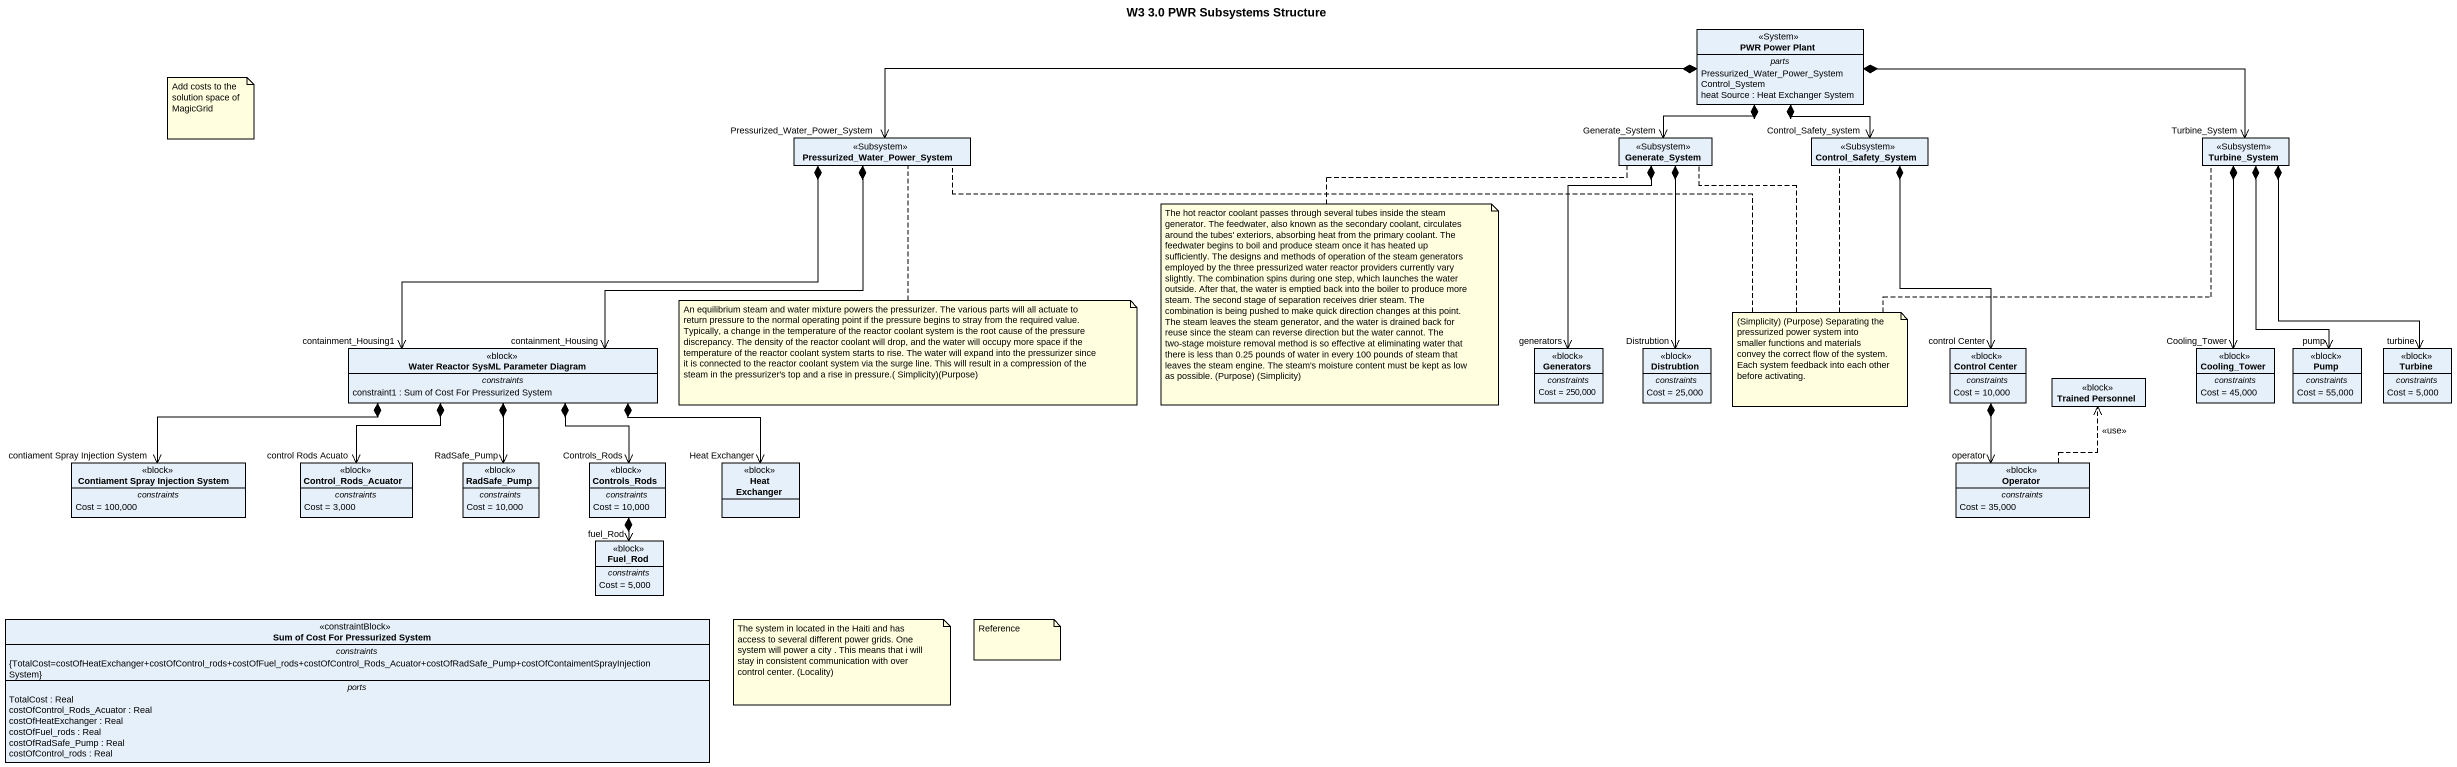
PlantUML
@startuml
title W3 3.0 PWR Subsystems Structure
hide circle
hide empty members
class "PWR Power Plant" as PWR_Power_Plant <<System>> {
  -- parts --
  Pressurized_Water_Power_System
  Control_System
  heat Source : Heat Exchanger System
}
class "Pressurized_Water_Power_System" as Pressurized_Water_Power <<Subsystem>>
class Generate_System <<Subsystem>>
class Control_Safety_System <<Subsystem>>
class Turbine_System <<Subsystem>>
class "Water Reactor SysML Parameter Diagram" as Water_Reactor_SysML <<block>> {
  -- constraints --
  constraint1 : Sum of Cost For Pressurized System
}
class Generators <<block>> {
  -- constraints --
  Cost = 250,000
}
class Distrubtion <<block>> {
  -- constraints --
  Cost = 25,000
}
class "Control Center" as Control_Center <<block>> {
  -- constraints --
  Cost = 10,000
}
class Cooling_Tower <<block>> {
  -- constraints --
  Cost = 45,000
}
class Pump <<block>> {
  -- constraints --
  Cost = 55,000
}
class Turbine <<block>> {
  -- constraints --
  Cost = 5,000
}
class "Trained Personnel" as Trained_Personnel <<block>>
class "Contiament Spray Injection System" as Contiament_Spray_Injection <<block>> {
  -- constraints --
  Cost = 100,000
}
class Control_Rods_Acuator <<block>> {
  -- constraints --
  Cost = 3,000
}
class RadSafe_Pump <<block>> {
  -- constraints --
  Cost = 10,000
}
class Controls_Rods <<block>> {
  -- constraints --
  Cost = 10,000
}
class "Heat Exchanger" as Heat_Exchanger <<block>>
class Operator <<block>> {
  -- constraints --
  Cost = 35,000
}
class Fuel_Rod <<block>> {
  -- constraints --
  Cost = 5,000
}
class "Sum of Cost For Pressurized System" as Sum_of_Cost_For_Pressurized <<constraintBlock>> {
  -- constraints --
  {TotalCost=costOfHeatExchanger+costOfControl_rods+costOfFuel_rods+costOfControl_Rods_Acuator+costOfRadSafe_Pump+costOfContaimentSprayInjectionSystem}
  -- ports --
  TotalCost : Real
  costOfControl_Rods_Acuator : Real
  costOfHeatExchanger : Real
  costOfFuel_rods : Real
  costOfRadSafe_Pump : Real
  costOfControl_rods : Real
}
PWR_Power_Plant *-left-> "Pressurized_Water_Power_System" Pressurized_Water_Power
PWR_Power_Plant *--> "Generate_System" Generate_System
PWR_Power_Plant *--> "Control_Safety_system" Control_Safety_System
PWR_Power_Plant *-right-> "Turbine_System" Turbine_System
Pressurized_Water_Power *-left-> "containment_Housing1" Water_Reactor_SysML
Pressurized_Water_Power *-left-> "containment_Housing" Water_Reactor_SysML
Generate_System *--> "generators" Generators
Generate_System *--> "Distrubtion" Distrubtion
Control_Safety_System *--> "control Center" Control_Center
Turbine_System *--> "Cooling_Tower" Cooling_Tower
Turbine_System *--> "pump" Pump
Turbine_System *--> "turbine" Turbine
Water_Reactor_SysML *-left-> "contiament Spray Injection System" Contiament_Spray_Injection
Water_Reactor_SysML *--> "control Rods Acuato" Control_Rods_Acuator
Water_Reactor_SysML *--> "RadSafe_Pump" RadSafe_Pump
Water_Reactor_SysML *--> "Controls_Rods" Controls_Rods
Water_Reactor_SysML *-right-> "Heat Exchanger" Heat_Exchanger
Control_Center *--> "operator" Operator
Controls_Rods *--> "fuel_Rod" Fuel_Rod
Operator .up.> Trained_Personnel : <<use>>
note as N1
  Add costs to the solution space of MagicGrid
end note
note left of Generate_System : The hot reactor coolant passes through several tubes inside the steam generator. The feedwater, also known as the secondary coolant, circulates around the tubes' exteriors, absorbing heat from the primary coolant. The feedwater begins to boil and produce steam once it has heated up sufficiently. The designs and methods of operation of the steam generators employed by the three pressurized water reactor providers currently vary slightly. The combination spins during one step, which launches the water outside. After that, the water is emptied back into the boiler to produce more steam. The second stage of separation receives drier steam. The combination is being pushed to make quick direction changes at this point. The steam leaves the steam generator, and the water is drained back for reuse since the steam can reverse direction but the water cannot. The two-stage moisture removal method is so effective at eliminating water that there is less than 0.25 pounds of water in every 100 pounds of steam that leaves the steam engine. The steam's moisture content must be kept as low as possible. (Purpose) (Simplicity)
note bottom of Pressurized_Water_Power : An equilibrium steam and water mixture powers the pressurizer. The various parts will all actuate to return pressure to the normal operating point if the pressure begins to stray from the required value. Typically, a change in the temperature of the reactor coolant system is the root cause of the pressure discrepancy. The density of the reactor coolant will drop, and the water will occupy more space if the temperature of the reactor coolant system starts to rise. The water will expand into the pressurizer since it is connected to the reactor coolant system via the surge line. This will result in a compression of the steam in the pressurizer's top and a rise in pressure.( Simplicity)(Purpose)
note as N4
  (Simplicity) (Purpose) Separating the pressurized power system into smaller functions and materials convey the correct flow of the system. Each system feedback into each other before activating.
end note
N4 .. Pressurized_Water_Power
N4 .. Turbine_System
N4 .. Control_Safety_System
N4 .. Generate_System
note as N5
  The system in located in the Haiti and has access to several different power grids. One system will power a city . This means that i will stay in consistent communication with over control center. (Locality)
end note
note as N6
  Reference
end note
@enduml
